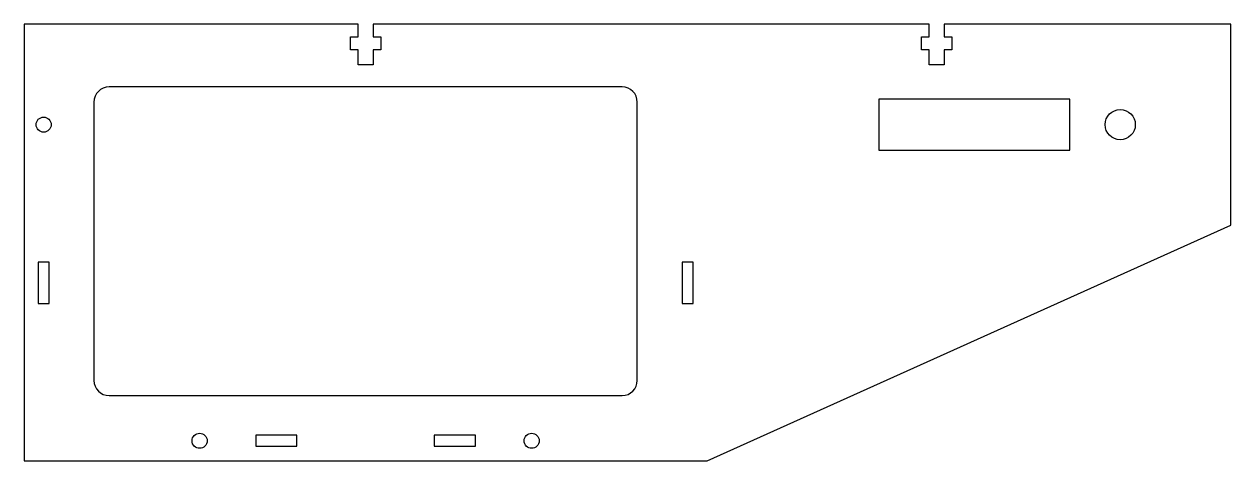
# Model space of a CAD drawing. Header units: millimetres. Extents: x -68 to 172, y -13 to 74.
import ezdxf

# ---------------------------------------------------------------- set-up
doc = ezdxf.new("R2010")
doc.units = ezdxf.units.MM

msp = doc.modelspace()

# ---------------------------------------------------------------- linework, layer by layer
at = {"color": 7, "linetype": 'Continuous', "lineweight": 25}
for p, q in [((-68.06, 73.78), (-68.06, -13.1)), ((-1.68, 73.78), (-68.06, 73.78)), ((-1.68, 71.28), (-1.68, 73.78)), ((1.32, 73.78), (1.32, 71.28)), ((111.82, 73.78), (1.32, 73.78)), ((111.82, 71.28), (111.82, 73.78)), ((114.82, 73.78), (114.82, 71.28)), ((171.82, 73.78), (114.82, 73.78)), ((171.82, 33.78), (171.82, 73.78)), ((-3.18, 71.28), (-1.68, 71.28)), ((-3.18, 68.68), (-3.18, 71.28)), ((1.32, 71.28), (2.82, 71.28)), ((2.82, 71.28), (2.82, 68.68)), ((110.32, 71.28), (111.82, 71.28)), ((110.32, 68.68), (110.32, 71.28)), ((114.82, 71.28), (116.32, 71.28)), ((116.32, 71.28), (116.32, 68.68)), ((-1.68, 68.68), (-3.18, 68.68)), ((-1.68, 65.68), (-1.68, 68.68)), ((1.32, 68.68), (1.32, 65.68)), ((2.82, 68.68), (1.32, 68.68)), ((111.82, 68.68), (110.32, 68.68)), ((111.82, 65.68), (111.82, 68.68)), ((114.82, 68.68), (114.82, 65.68)), ((116.32, 68.68), (114.82, 68.68)), ((1.32, 65.68), (-1.68, 65.68)), ((114.82, 65.68), (111.82, 65.68)), ((50.82, 61.28), (-51.18, 61.28)), ((-54.18, 58.28), (-54.18, 2.9)), ((53.82, 2.9), (53.82, 58.28)), ((101.82, 58.88), (101.82, 48.68)), ((139.82, 58.88), (101.82, 58.88)), ((139.82, 48.68), (139.82, 58.88)), ((101.82, 48.68), (139.82, 48.68)), ((67.7, -13.1), (171.82, 33.78)), ((-63.08, 26.44), (-65.28, 26.44)), ((-65.28, 26.44), (-65.28, 18.24)), ((-63.08, 18.24), (-63.08, 26.44)), ((64.92, 26.44), (62.72, 26.44)), ((62.72, 26.44), (62.72, 18.24)), ((64.92, 18.24), (64.92, 26.44)), ((-65.28, 18.24), (-63.08, 18.24)), ((62.72, 18.24), (64.92, 18.24)), ((-51.18, -0.1), (50.82, -0.1)), ((-13.83, -8), (-22.03, -8)), ((-22.03, -8), (-22.03, -10.2)), ((-13.83, -10.2), (-13.83, -8)), ((13.47, -8), (13.47, -10.2)), ((21.67, -8), (13.47, -8)), ((21.67, -10.2), (21.67, -8)), ((-22.03, -10.2), (-13.83, -10.2)), ((13.47, -10.2), (21.67, -10.2)), ((-68.06, -13.1), (67.7, -13.1))]:
    msp.add_line(p, q, dxfattribs=at)
for centre, radius in [((-64.18, 53.78), 1.5), ((149.82, 53.78), 3), ((-33.18, -9.1), 1.5), ((32.82, -9.1), 1.5)]:
    msp.add_circle(centre, radius, dxfattribs=at)
for centre, start, end in [((-51.18, 58.28), 90, 180), ((50.82, 58.28), 0, 90), ((-51.18, 2.9), 180, 270), ((50.82, 2.9), 270, 0)]:
    msp.add_arc(centre, 3, start, end, dxfattribs=at)

doc.saveas('drawing.dxf')
